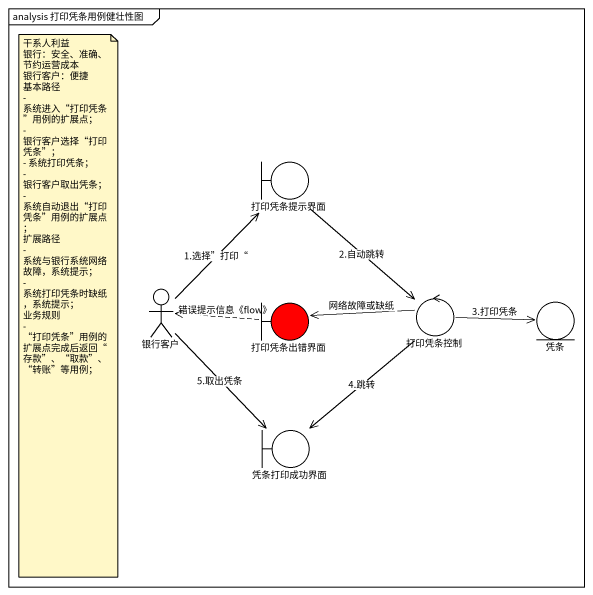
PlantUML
@startuml
mainframe analysis 打印凭条用例健壮性图
boundary 打印凭条提示界面
actor 银行客户
boundary 打印凭条出错界面 #FF0000
control 打印凭条控制
entity 凭条
boundary 凭条打印成功界面
打印凭条提示界面 --> 打印凭条控制 : 2.自动跳转
银行客户 -up-> 打印凭条提示界面 : 1.选择”打印“
银行客户 --> 凭条打印成功界面 : 5.取出凭条
打印凭条出错界面 .left.> 银行客户 : 错误提示信息《flow》
打印凭条控制 -left-> 打印凭条出错界面 : 网络故障或缺纸
打印凭条控制 -right-> 凭条 : 3.打印凭条
打印凭条控制 --> 凭条打印成功界面 : 4.跳转
note as N1
  干系人利益
  银行：安全、准确、节约运营成本
  银行客户：便捷
  基本路径
  - 系统进入“打印凭条”用例的扩展点；
  - 银行客户选择“打印凭条”；
  - 系统打印凭条；
  - 银行客户取出凭条；
  - 系统自动退出“打印凭条”用例的扩展点；
  扩展路径
  - 系统与银行系统网络故障，系统提示；
  - 系统打印凭条时缺纸，系统提示；
  业务规则
  - “打印凭条”用例的扩展点完成后返回“存款”、“取款”、“转账”等用例；
end note
@enduml
